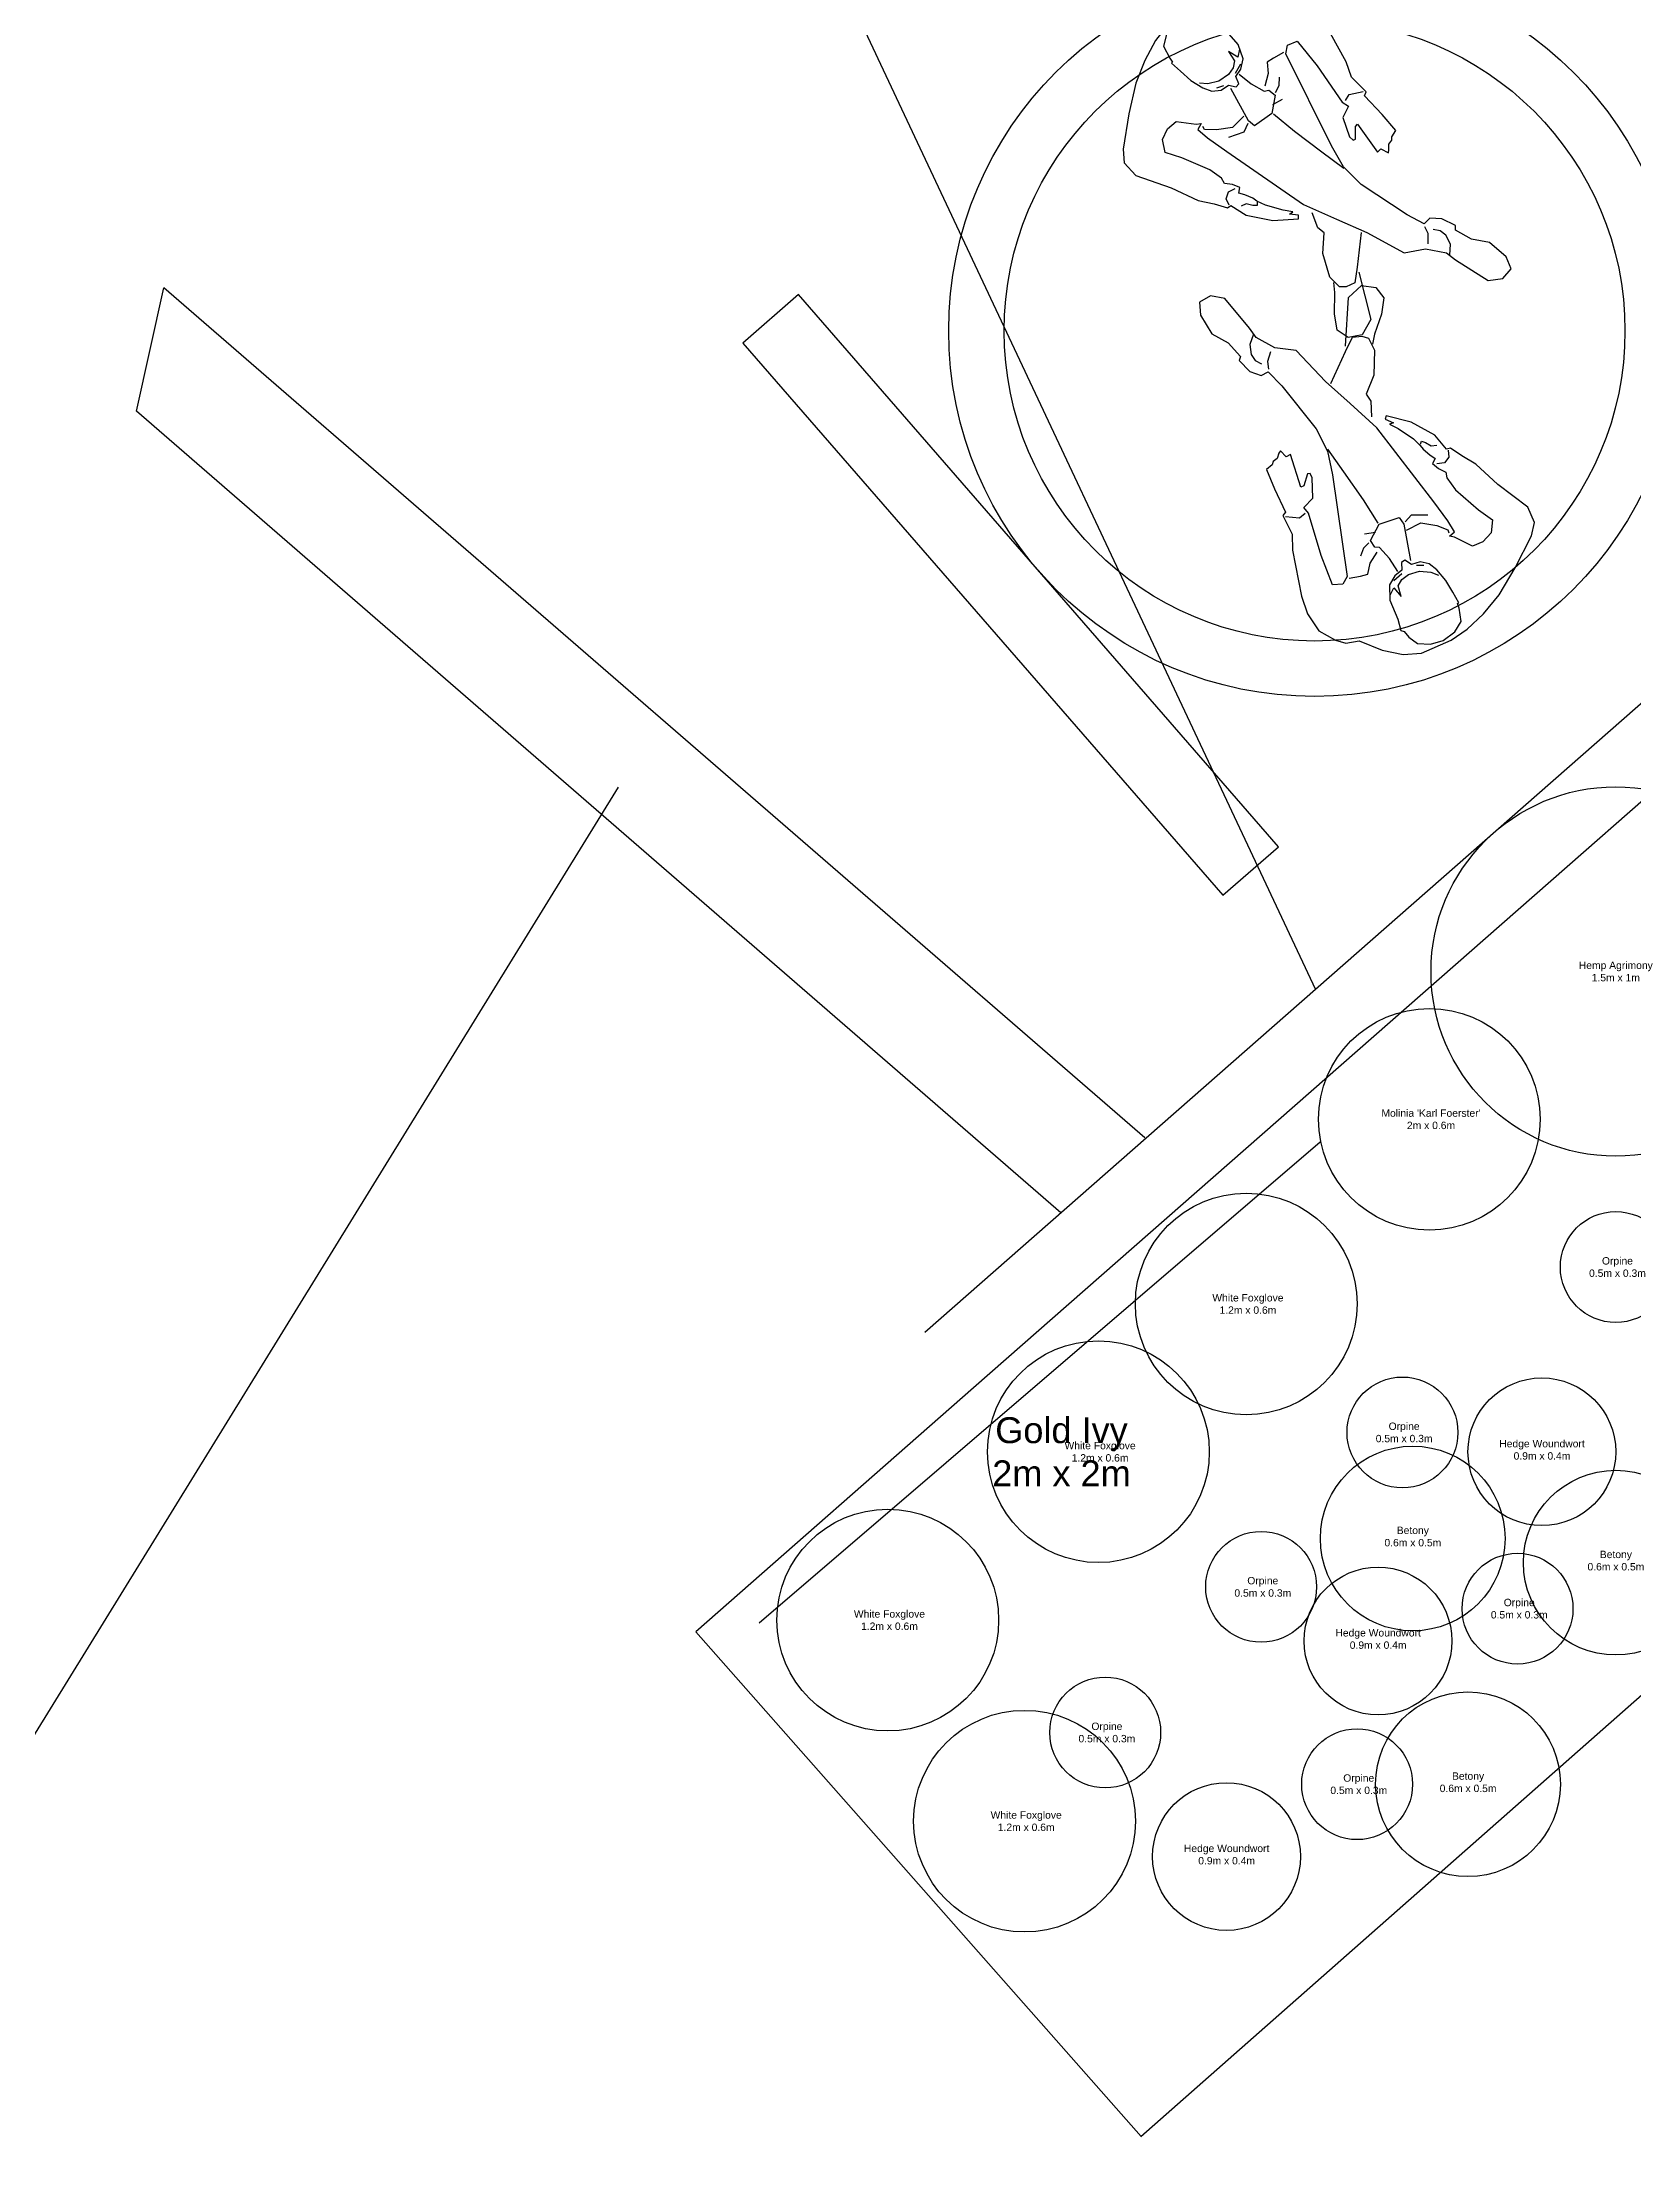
# Model space of a CAD drawing. Header units: metres. Extents: x 0 to 134, y 7 to 109.
# Drawn here: x 65.94 to 70.25, y 37.76 to 43.51 of the extents above; entities that cross this region are included whole.
import ezdxf

# ---------------------------------------------------------------- set-up
doc = ezdxf.new("R2010")
doc.units = ezdxf.units.M
for name, color, linetype, true_color in [('Borders', 6, 'Continuous', 0xff00ff), ('Boundary', 5, 'Continuous', 0x0000ff), ('Ground cover', 56, 'Continuous', 0x808000), ('Patio', 9, 'Continuous', 0xc0c0c0), ('Plants', 96, 'Continuous', 0x008000)]:
    doc.layers.add(name, color=color, linetype=linetype, true_color=true_color)
doc.layers.add('Plant - Perennial', color=3, linetype='Continuous', lineweight=25, true_color=0x00ff00)
doc.styles.add('textstyle122', font='')
doc.styles.add('textstyle71', font='')
doc.styles.add('textstyle72', font='')
doc.styles.add('textstyle74', font='')
doc.styles.add('textstyle77', font='')
doc.styles.add('textstyle78', font='')
doc.styles.add('textstyle79', font='')
doc.styles.get('textstyle122').set_extended_font_data('Arial')
doc.styles.get('textstyle71').set_extended_font_data('Arial')
doc.styles.get('textstyle72').set_extended_font_data('Arial')
doc.styles.get('textstyle74').set_extended_font_data('Arial')
doc.styles.get('textstyle77').set_extended_font_data('Arial')
doc.styles.get('textstyle78').set_extended_font_data('Arial')
doc.styles.get('textstyle79').set_extended_font_data('Arial')

# ---------------------------------------------------------------- blocks, each defined once
blk = doc.blocks.new('Plant - Orpine')
at = {"layer": 'Plants'}
blk.add_circle((0, 0), 0.15, dxfattribs=at)
at = {"layer": 'Plants', "color": 30, "true_color": 0xff7f00, "insert": (0.0045, 0), "char_height": 0.02, "attachment_point": 5, "style": 'textstyle74'}
blk.add_mtext('Orpine\\P0.5m x 0.3m', dxfattribs=at)
blk = doc.blocks.new('Person sitting')
at = {"layer": 'Patio'}
for p, q in [((-0.1618, 0.648), (-0.1814, 0.6262)), ((-0.1182, 0.6763), (-0.1618, 0.648)), ((-0.0637, 0.6828), (-0.1182, 0.6763)), ((-0.0136, 0.6763), (-0.0637, 0.6828)), ((0.1084, 0.6414), (-0.0136, 0.6763)), ((0.1476, 0.6219), (0.1084, 0.6414)), ((-0.1923, 0.5914), (-0.2424, 0.5479)), ((-0.1814, 0.6262), (-0.1923, 0.5914)), ((-0.0354, 0.5609), (-0.0245, 0.587)), ((-0.0245, 0.587), (0.0604, 0.5783)), ((0.0604, 0.5783), (0.1781, 0.5566)), ((0.2042, 0.6219), (0.1476, 0.6219)), ((0.1769, 0.5848), (0.1977, 0.6164)), ((0.1813, 0.5653), (0.1769, 0.5848)), ((0.2086, 0.611), (0.2042, 0.6219)), ((0.2783, 0.6088), (0.2086, 0.611)), ((0.3349, 0.6044), (0.2783, 0.6088)), ((0.3393, 0.5849), (0.3349, 0.6044)), ((0.3458, 0.5783), (0.3393, 0.5849)), ((0.348, 0.5653), (0.3458, 0.5783)), ((-0.2424, 0.5479), (-0.2794, 0.5021)), ((-0.0289, 0.5391), (-0.0376, 0.5087)), ((-0.0223, 0.5413), (-0.0354, 0.5609)), ((0.2412, 0.4521), (-0.0223, 0.5413)), ((0.1781, 0.5566), (0.1977, 0.5609)), ((0.1977, 0.5609), (0.2086, 0.5283)), ((0.2086, 0.5283), (0.2587, 0.5043)), ((0.25, 0.5435), (0.3414, 0.5283)), ((0.25, 0.5348), (0.25, 0.5435)), ((0.2739, 0.5109), (0.25, 0.5348)), ((0.3414, 0.5413), (0.3632, 0.5479)), ((0.3414, 0.5283), (0.3414, 0.5413)), ((0.3589, 0.5544), (0.348, 0.5653)), ((0.3632, 0.5479), (0.3589, 0.5544)), ((0.592, 0.5239), (0.568, 0.5021)), ((0.6312, 0.537), (0.592, 0.5239)), ((0.6399, 0.5283), (0.6312, 0.537)), ((0.6878, 0.5413), (0.6399, 0.5283)), ((0.7292, 0.5696), (0.6878, 0.5413)), ((0.788, 0.574), (0.7292, 0.5696)), ((0.8207, 0.5609), (0.788, 0.574)), ((0.7987, 0.4947), (0.8229, 0.5261)), ((0.8229, 0.5261), (0.8207, 0.5609)), ((-0.2794, 0.5021), (-0.299, 0.4564)), ((-0.2445, 0.4673), (-0.2707, 0.4543)), ((-0.2249, 0.4717), (-0.2445, 0.4673)), ((-0.2184, 0.4782), (-0.2249, 0.4717)), ((-0.1879, 0.4717), (-0.2184, 0.4782)), ((-0.1316, 0.468), (-0.1879, 0.4717)), ((-0.0942, 0.4499), (-0.1316, 0.468)), ((-0.1201, 0.4612), (-0.1072, 0.4428)), ((-0.0376, 0.5087), (-0.042, 0.4891)), ((-0.042, 0.4891), (-0.018, 0.4695)), ((-0.018, 0.4695), (-0.0006, 0.439)), ((0.0256, 0.4673), (0.0103, 0.4847)), ((0.0321, 0.4477), (0.0256, 0.4673)), ((0.2587, 0.5043), (0.2717, 0.5043)), ((0.2717, 0.5043), (0.2739, 0.5109)), ((0.5179, 0.4651), (0.3719, 0.4347)), ((0.568, 0.4804), (0.5179, 0.4651)), ((0.568, 0.5021), (0.568, 0.4804)), ((0.5941, 0.4695), (0.5745, 0.476)), ((0.6137, 0.4499), (0.5941, 0.4695)), ((0.6116, 0.4978), (0.5963, 0.4869)), ((0.6312, 0.5), (0.6116, 0.4978)), ((0.6181, 0.4347), (0.666, 0.4673)), ((0.6573, 0.4913), (0.6312, 0.5)), ((0.6769, 0.4695), (0.6573, 0.4913)), ((0.666, 0.4673), (0.6965, 0.4717)), ((0.6965, 0.4717), (0.7987, 0.4947)), ((-0.299, 0.4564), (-0.3034, 0.3694)), ((-0.2881, 0.4238), (-0.2946, 0.389)), ((-0.2707, 0.4543), (-0.2881, 0.4238)), ((-0.1072, 0.4428), (-0.1366, 0.4354)), ((-0.1366, 0.4354), (-0.1072, 0.4299)), ((-0.1072, 0.4299), (-0.0962, 0.4134)), ((-0.0962, 0.4134), (-0.0925, 0.3913)), ((-0.079, 0.426), (-0.0942, 0.4499)), ((-0.089, 0.4341), (-0.0816, 0.4062)), ((-0.0744, 0.4022), (-0.079, 0.426)), ((-0.0724, 0.4129), (-0.0311, 0.4173)), ((-0.0311, 0.4173), (0.0082, 0.4281)), ((0.0082, 0.4281), (0.0147, 0.439)), ((0.0147, 0.439), (0.0365, 0.4412)), ((0.0365, 0.4412), (0.0648, 0.3999)), ((0.0495, 0.4194), (0.0583, 0.4477)), ((0.1432, 0.4086), (0.0691, 0.402)), ((0.2347, 0.4216), (0.1432, 0.4086)), ((0.3088, 0.4325), (0.2347, 0.4216)), ((0.3044, 0.4347), (0.2412, 0.4521)), ((0.3719, 0.4347), (0.3044, 0.4347)), ((0.5854, 0.3868), (0.6181, 0.4347)), ((-0.3034, 0.3694), (-0.2968, 0.3171)), ((-0.2946, 0.389), (-0.2881, 0.3498)), ((-0.2881, 0.3498), (-0.2707, 0.3215)), ((-0.098, 0.3601), (-0.1146, 0.3343)), ((-0.0925, 0.3913), (-0.098, 0.3601)), ((-0.0921, 0.328), (-0.0768, 0.3476)), ((-0.0802, 0.3606), (-0.089, 0.343)), ((-0.0768, 0.3476), (-0.0721, 0.3716)), ((-0.055, 0.3933), (-0.0744, 0.4022)), ((-0.0721, 0.3716), (-0.0536, 0.3828)), ((0.0343, 0.3411), (-0.0616, 0.3694)), ((-0.0536, 0.3828), (-0.055, 0.3933)), ((0.0648, 0.3999), (0.0561, 0.3433)), ((0.3915, 0.3215), (0.4743, 0.3541)), ((0.4743, 0.3541), (0.5854, 0.3868)), ((-0.2968, 0.3171), (-0.2794, 0.2584)), ((-0.2707, 0.3215), (-0.2358, 0.3106)), ((-0.2358, 0.3106), (-0.2228, 0.3084)), ((-0.2228, 0.3084), (-0.2228, 0.3041)), ((-0.2228, 0.3041), (-0.1901, 0.3063)), ((-0.1901, 0.3063), (-0.153, 0.3084)), ((-0.153, 0.3084), (-0.116, 0.3171)), ((-0.1146, 0.3343), (-0.1311, 0.3196)), ((-0.116, 0.3171), (-0.0921, 0.328)), ((0.0169, 0.2976), (-0.0093, 0.2627)), ((0.0169, 0.3411), (0.0169, 0.2976)), ((0.0474, 0.3106), (0.0278, 0.2714)), ((0.0561, 0.3433), (0.0343, 0.3411)), ((0.0386, 0.3346), (0.0474, 0.3106)), ((0.3001, 0.2867), (0.3915, 0.3215)), ((0.4634, 0.3433), (0.5222, 0.2693)), ((-0.2794, 0.2584), (-0.2533, 0.1974)), ((-0.1029, 0.2018), (-0.0594, 0.2344)), ((-0.0594, 0.2344), (-0.0507, 0.2453)), ((-0.0507, 0.2453), (-0.0463, 0.2279)), ((-0.0332, 0.241), (-0.042, 0.2431)), ((-0.0093, 0.2627), (-0.0332, 0.241)), ((-0.0115, 0.2301), (0.0517, 0.241)), ((0.0517, 0.241), (0.3001, 0.2867)), ((0.2717, 0.2366), (0.2282, 0.2127)), ((0.2935, 0.2519), (0.2717, 0.2366)), ((0.2717, 0.1974), (0.3175, 0.2497)), ((0.3109, 0.2562), (0.2913, 0.241)), ((0.2913, 0.241), (0.2935, 0.2519)), ((0.3175, 0.2497), (0.3109, 0.2562)), ((0.3719, 0.2693), (0.3327, 0.2867)), ((0.3937, 0.2714), (0.3719, 0.2693)), ((0.4308, 0.2301), (0.3937, 0.2714)), ((0.5222, 0.2693), (0.5484, 0.2344)), ((0.5353, 0.2627), (0.6486, 0.1953)), ((0.5484, 0.2344), (0.5397, 0.2105)), ((-0.2533, 0.1974), (-0.2075, 0.1256)), ((-0.1051, 0.1713), (-0.1029, 0.2018)), ((-0.0463, 0.2279), (-0.0115, 0.2301)), ((0.0539, 0.1735), (-0.0223, 0.143)), ((0.0931, 0.18), (0.0539, 0.1735)), ((0.1084, 0.1757), (0.0931, 0.18)), ((0.1258, 0.1887), (0.1084, 0.1757)), ((0.1454, 0.1974), (0.1258, 0.1887)), ((0.1323, 0.167), (0.1389, 0.1866)), ((0.1541, 0.1844), (0.1454, 0.1974)), ((0.1694, 0.1931), (0.1541, 0.1844)), ((0.1911, 0.2018), (0.1694, 0.1931)), ((0.1896, 0.178), (0.184, 0.1637)), ((0.205, 0.188), (0.1896, 0.178)), ((0.2042, 0.204), (0.1911, 0.2018)), ((0.2282, 0.2127), (0.2042, 0.204)), ((0.2128, 0.1957), (0.205, 0.188)), ((0.2072, 0.2023), (0.2128, 0.1957)), ((0.2107, 0.1561), (0.2717, 0.1974)), ((0.4896, 0.1974), (0.4308, 0.2301)), ((0.5266, 0.1974), (0.4896, 0.1974)), ((0.5288, 0.1778), (0.507, 0.1953)), ((0.5397, 0.2105), (0.5266, 0.1974)), ((0.568, 0.1365), (0.5288, 0.1778)), ((0.6486, 0.1953), (0.6617, 0.1496)), ((-0.2075, 0.1256), (-0.1509, 0.0473)), ((-0.0942, 0.1408), (-0.1051, 0.1713)), ((-0.0637, 0.1213), (-0.0942, 0.1408)), ((-0.0223, 0.143), (-0.0637, 0.1213)), ((0.0909, 0.093), (0.128, 0.1169)), ((0.128, 0.1169), (0.1606, 0.1343)), ((0.141, 0.1496), (0.1323, 0.167)), ((0.1585, 0.143), (0.141, 0.1496)), ((0.1606, 0.1343), (0.1628, 0.1452)), ((0.1628, 0.1452), (0.2107, 0.1561)), ((0.605, 0.1104), (0.568, 0.1365)), ((0.6399, 0.1169), (0.605, 0.1104)), ((0.6617, 0.1496), (0.6399, 0.1169)), ((-0.0768, 0.0211), (0.0147, 0.0647)), ((0.0147, 0.0647), (0.0909, 0.093)), ((-0.1509, 0.0473), (-0.1226, 0.0233)), ((-0.1226, 0.0233), (-0.0768, 0.0211))]:
    blk.add_line(p, q, dxfattribs=at)
blk = doc.blocks.new('Hot tub')
at = {"layer": 'Patio', "flags": 128}
blk.add_lwpolyline([(-1.19, -0.99), (-0.99, -0.99), (-0.99, 0.99), (-1.19, 0.99)], close=True, dxfattribs=at)
at = {"layer": 'Patio'}
for radius in [0.99, 0.84]:
    blk.add_circle((0, 0), radius, dxfattribs=at)
for p, rotation in [((-0.1051, 0.5568), 274), ((0.1609, -0.6694), 76.00000000000001)]:
    blk.add_blockref('Person sitting', p, dxfattribs=dict(at, rotation=rotation))
blk = doc.blocks.new('Plant - White Foxglove')
at = {"layer": 'Plants'}
blk.add_circle((0, 0), 0.3, dxfattribs=at)
at = {"layer": 'Plants', "color": 30, "true_color": 0xff7f00, "insert": (0.0045, 0), "char_height": 0.02, "attachment_point": 5, "style": 'textstyle77'}
blk.add_mtext('White Foxglove\\P1.2m x 0.6m', dxfattribs=at)
blk = doc.blocks.new('Plant - Hedge Woundwort')
at = {"layer": 'Plants'}
blk.add_circle((-0.0003, -0.0053), 0.2, dxfattribs=at)
at = {"layer": 'Plants', "color": 30, "true_color": 0xff7f00, "insert": (0, 0), "char_height": 0.02, "attachment_point": 5, "style": 'textstyle71'}
blk.add_mtext('Hedge Woundwort\\P0.9m x 0.4m', dxfattribs=at)
blk = doc.blocks.new("Perennial - Molinia 'Karl Foerster'")
at = {"layer": 'Plants'}
blk.add_circle((-0.0045, 0), 0.3, dxfattribs=at)
at = {"layer": 'Plants', "color": 30, "true_color": 0xff7f00, "insert": (0, 0), "char_height": 0.02, "attachment_point": 5, "style": 'textstyle78'}
blk.add_mtext("Molinia 'Karl Foerster'\\P2m x 0.6m", dxfattribs=at)
blk = doc.blocks.new('Perennial - Hemp Agrimony')
at = {"layer": 'Plants'}
blk.add_circle((0, 0), 0.5, dxfattribs=at)
at = {"layer": 'Plants', "color": 30, "true_color": 0xff7f00, "insert": (0, 0), "char_height": 0.02, "attachment_point": 5, "style": 'textstyle79'}
blk.add_mtext('Hemp Agrimony\\P1.5m x 1m', dxfattribs=at)
blk = doc.blocks.new('Perennial - Betony')
at = {"layer": 'Plants'}
blk.add_circle((-0.0003, -0.0053), 0.25, dxfattribs=at)
at = {"layer": 'Plants', "color": 30, "true_color": 0xff7f00, "insert": (0, 0), "char_height": 0.02, "attachment_point": 5, "style": 'textstyle72'}
blk.add_mtext('Betony\\P0.6m x 0.5m', dxfattribs=at)

msp = doc.modelspace()

# ---------------------------------------------------------------- linework, layer by layer
at = {"layer": 'Borders'}
for p, q in [((74.7156, 45.6329), (68.3299, 40.0229)), ((74.9228, 45.5487), (68.4619, 39.8727)), ((67.7866, 44.358), (69.387, 40.9516)), ((66.1974, 42.5171), (66.2709, 42.8504)), ((68.9258, 40.5502), (66.2709, 42.8504)), ((68.6981, 40.3464), (66.1974, 42.5171)), ((68.4619, 39.8727), (67.7108, 39.2128)), ((67.7108, 39.2128), (68.9152, 37.846))]:
    msp.add_line(p, q, dxfattribs=at)
at = {"layer": 'Boundary'}
msp.add_line((64.5856, 36.7675), (67.5012, 41.4986), dxfattribs=at)
at = {"layer": 'Patio'}
msp.add_line((72.1056, 40.6598), (68.915, 37.8458), dxfattribs=at)
at = {"layer": 'Plants'}
msp.add_line((69.4004, 40.5378), (67.8822, 39.2358), dxfattribs=at)

# ---------------------------------------------------------------- block references
at = {"layer": 'Ground cover'}
for name, p in [('Plant - White Foxglove', (69.2, 40.1)), ('Plant - White Foxglove', (68.8, 39.7)), ('Plant - Hedge Woundwort', (70.0003, 39.7053)), ('Plant - White Foxglove', (68.23, 39.2443)), ('Plant - Hedge Woundwort', (69.5569, 39.1931)), ('Plant - White Foxglove', (68.6, 38.7)), ('Plant - Hedge Woundwort', (69.1469, 38.6095))]:
    msp.add_blockref(name, p, dxfattribs=at)
at = {"layer": 'Patio', "rotation": 40.99999999999999}
msp.add_blockref('Hot tub', (69.3849, 42.7346), dxfattribs=at)
at = {"layer": 'Plant - Perennial'}
for name, p in [('Perennial - Hemp Agrimony', (70.2, 41)), ("Perennial - Molinia 'Karl Foerster'", (69.7, 40.6)), ('Perennial - Betony', (69.6508, 39.4705)), ('Perennial - Betony', (70.2003, 39.4053)), ('Perennial - Betony', (69.8003, 38.8053))]:
    msp.add_blockref(name, p, dxfattribs=at)
at = {"layer": 'Plants'}
for p in [(70.2, 40.2), (69.6227, 39.7523), (69.2403, 39.3343), (69.9342, 39.2752), (68.8184, 38.94), (69.5, 38.8)]:
    msp.add_blockref('Plant - Orpine', p, dxfattribs=at)

# ---------------------------------------------------------------- texts
at = {"layer": 'Plants', "color": 30, "true_color": 0xff7f00, "insert": (68.7, 39.7), "char_height": 0.07, "attachment_point": 5, "style": 'textstyle122'}
msp.add_mtext('Gold Ivy\\P2m x 2m', dxfattribs=at)

doc.saveas('drawing.dxf')
